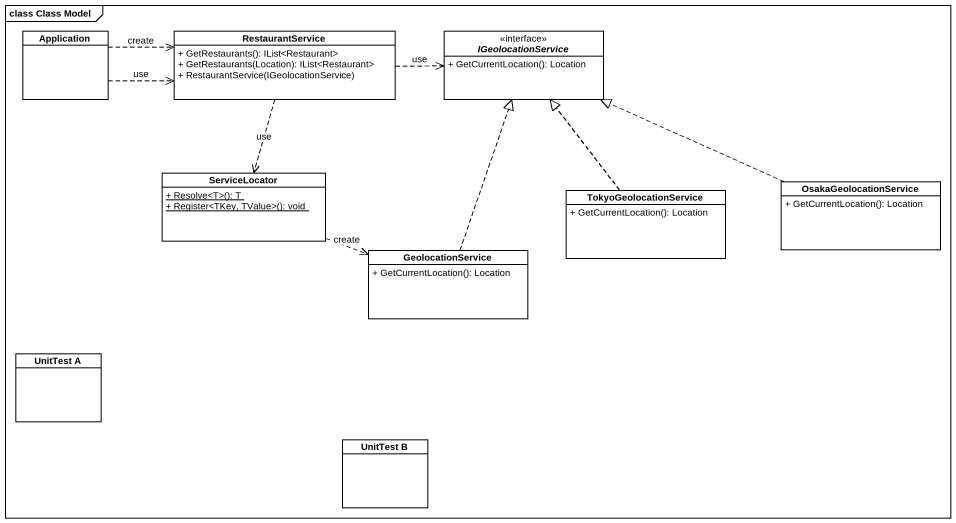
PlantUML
@startuml
mainframe class Class Model
hide circle
hide empty members
skinparam classAttributeIconSize 0
class Application
class RestaurantService {
  + GetRestaurants(): IList<Restaurant>
  + GetRestaurants(Location): IList<Restaurant>
  + RestaurantService(IGeolocationService)
}
interface IGeolocationService {
  + GetCurrentLocation(): Location
}
class ServiceLocator {
  {static} + Resolve<T>(): T
  {static} + Register<TKey, TValue>(): void
}
class TokyoGeolocationService {
  + GetCurrentLocation(): Location
}
class OsakaGeolocationService {
  + GetCurrentLocation(): Location
}
class GeolocationService {
  + GetCurrentLocation(): Location
}
class "UnitTest A" as UnitTest_A
class "UnitTest B" as UnitTest_B
Application .right.> RestaurantService : create
Application .right.> RestaurantService : use
RestaurantService .right.> IGeolocationService : use
RestaurantService ..> ServiceLocator : use
ServiceLocator .right.> GeolocationService : create
TokyoGeolocationService .up.|> IGeolocationService
OsakaGeolocationService .left.|> IGeolocationService
GeolocationService .up.|> IGeolocationService
@enduml
